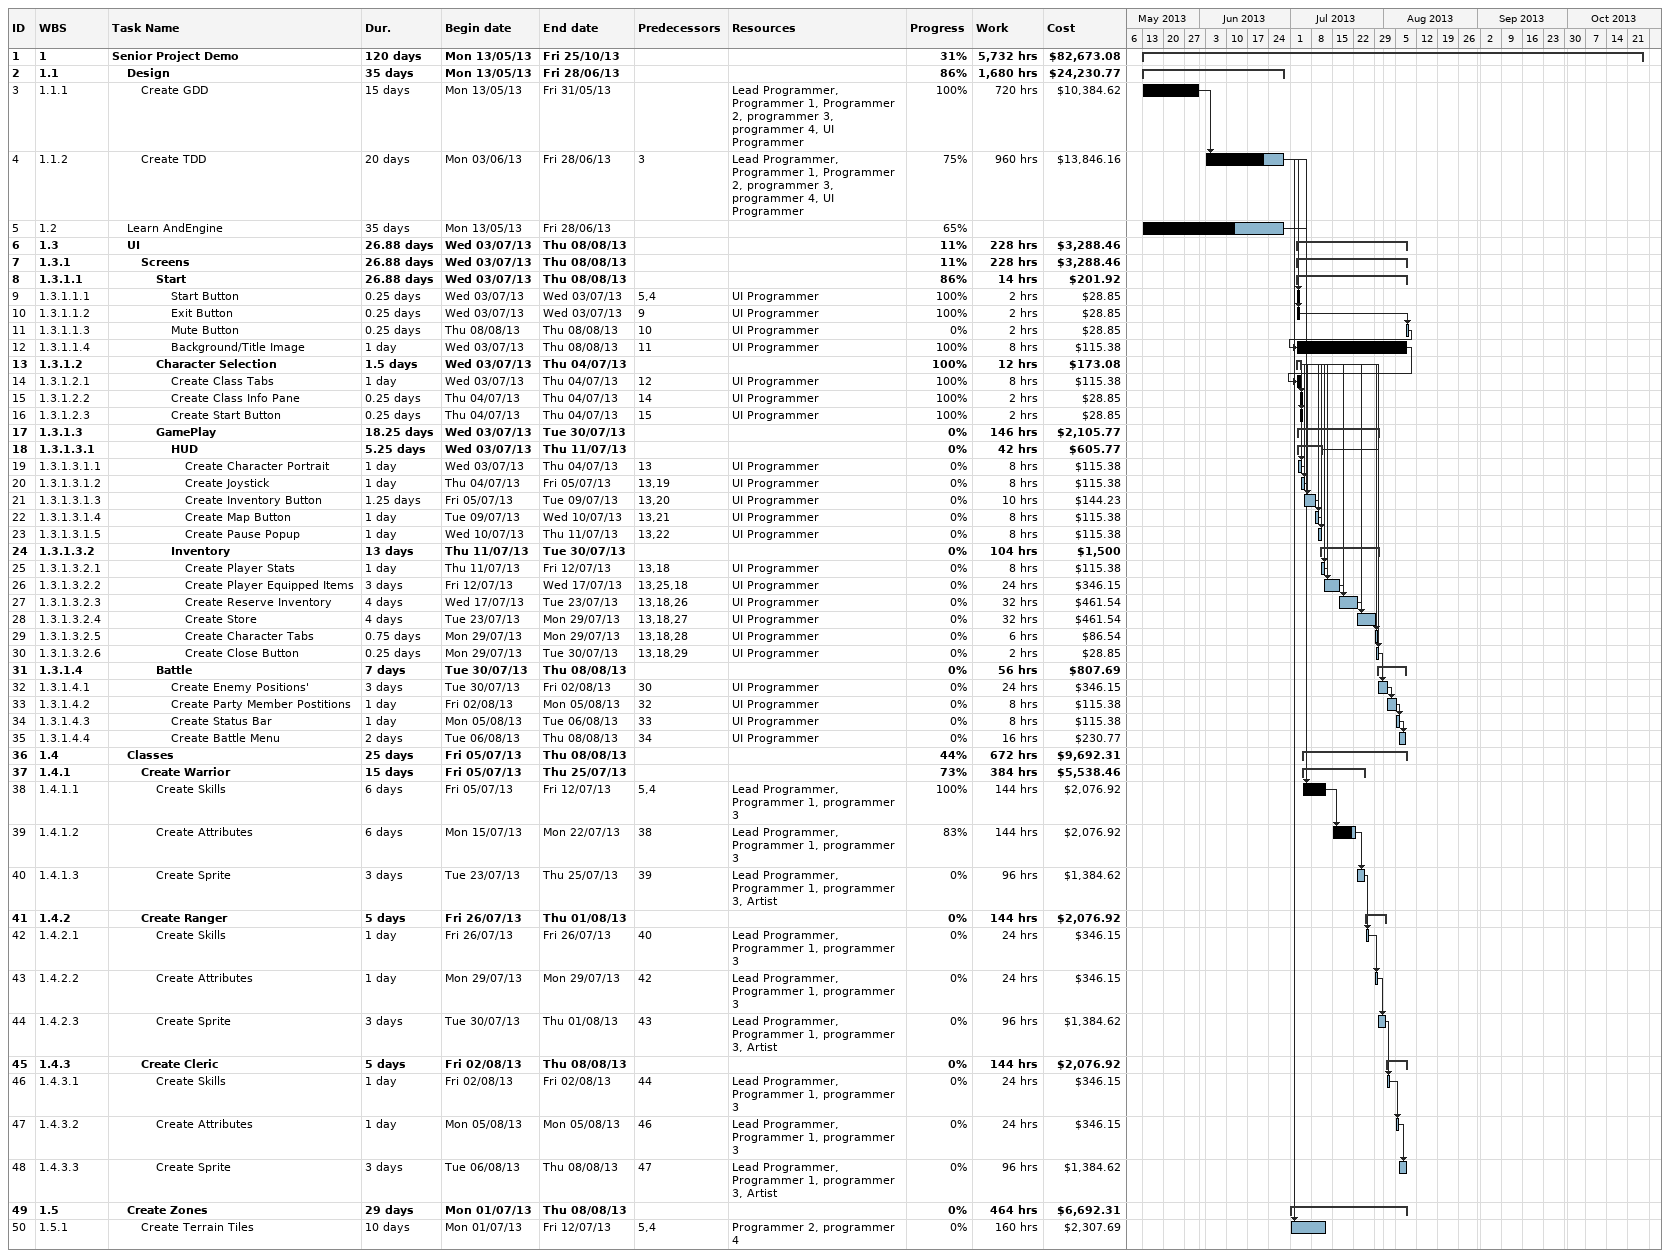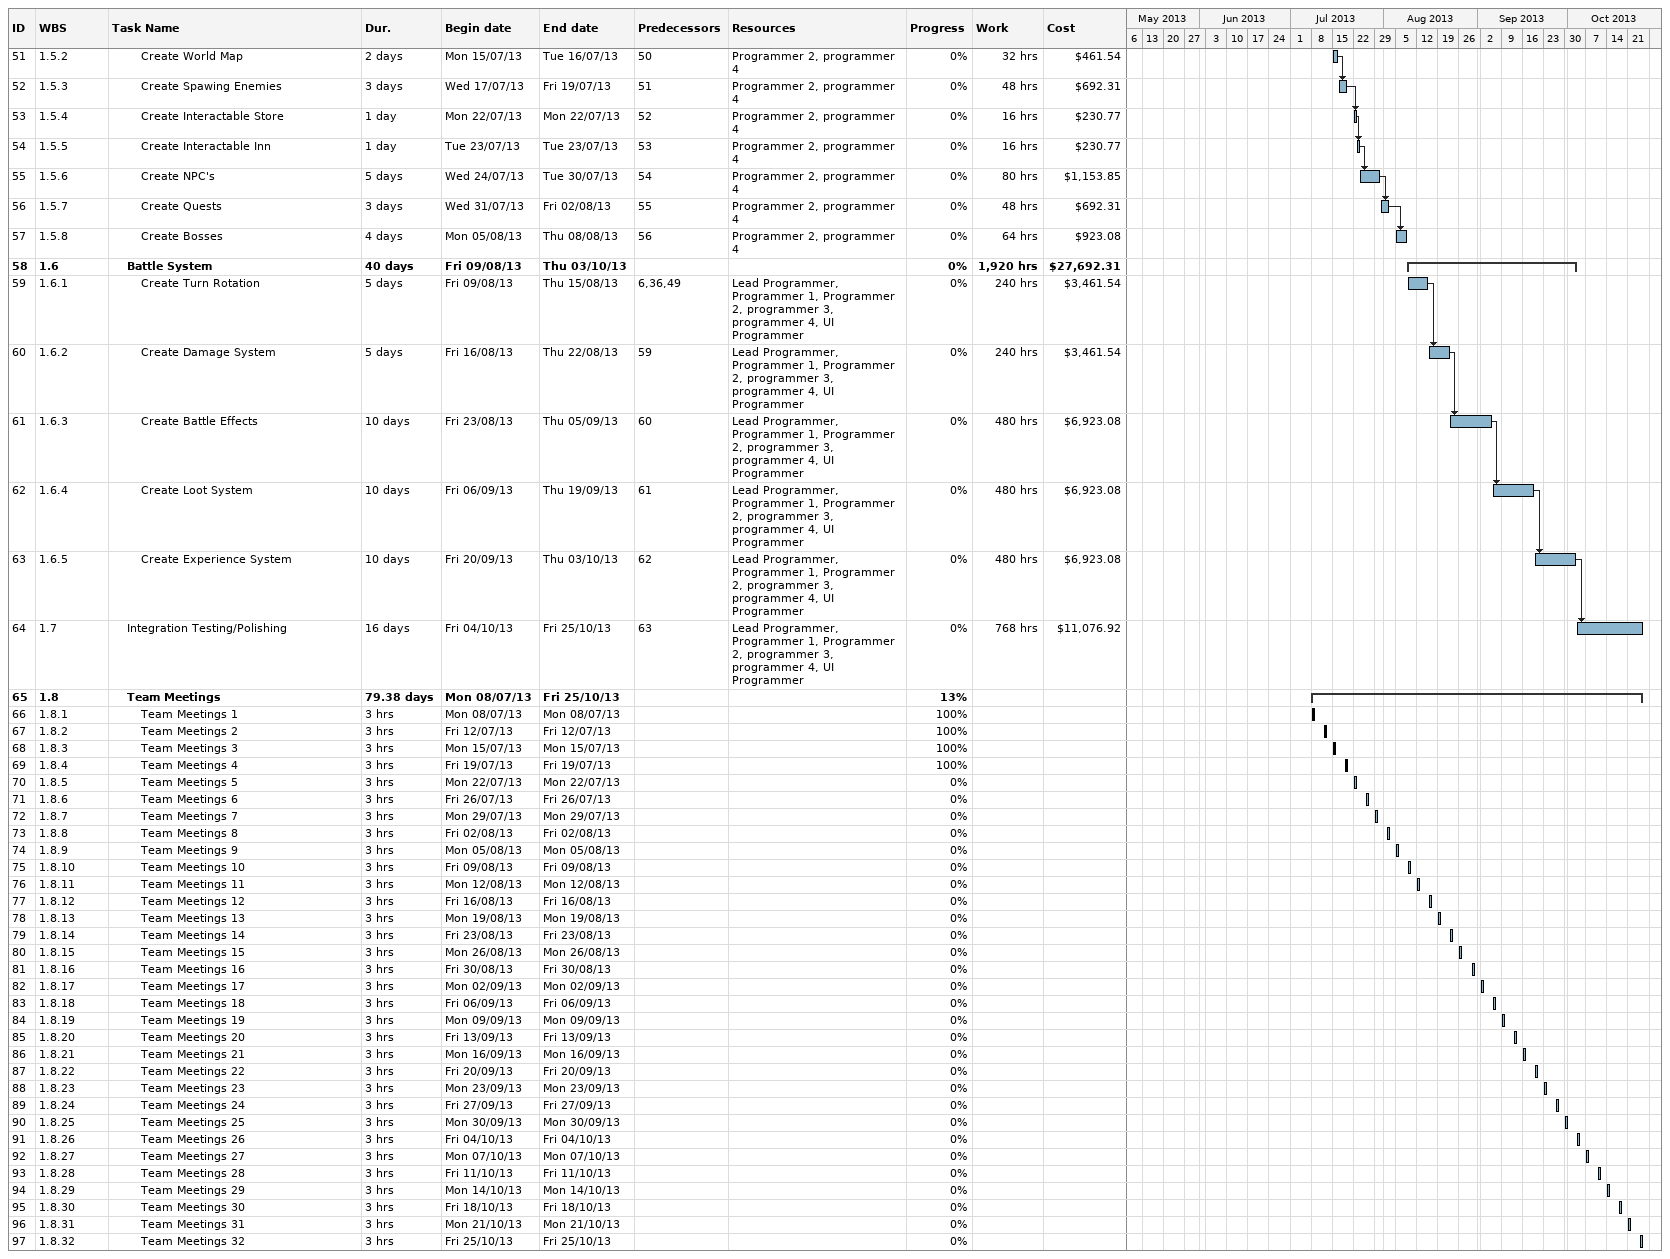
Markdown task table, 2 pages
| ID | WBS | Task | Duration | Start | Finish | Predecessors | Resources | % complete | Work (h) | Cost ($) |
|---|---|---|---|---|---|---|---|---|---|---|
| 1 | 1 | **Senior Project Demo** | 120d | 2013-05-13 | 2013-10-25 |  |  | 31 | 5732 | 82673.08 |
| 2 | 1.1 | **Design** | 35d | 2013-05-13 | 2013-06-28 |  |  | 86 | 1680 | 24230.77 |
| 3 | 1.1.1 | Create GDD | 15d | 2013-05-13 | 2013-05-31 |  | Lead Programmer, Programmer 1, Programmer 2, programmer 3, programmer 4, UI Programmer | 100 | 720 | 10384.62 |
| 4 | 1.1.2 | Create TDD | 20d | 2013-06-03 | 2013-06-28 | 3 | Lead Programmer, Programmer 1, Programmer 2, programmer 3, programmer 4, UI Programmer | 75 | 960 | 13846.16 |
| 5 | 1.2 | Learn AndEngine | 35d | 2013-05-13 | 2013-06-28 |  |  | 65 |  |  |
| 6 | 1.3 | **UI** | 26.88d | 2013-07-03 | 2013-08-08 |  |  | 11 | 228 | 3288.46 |
| 7 | 1.3.1 | **Screens** | 26.88d | 2013-07-03 | 2013-08-08 |  |  | 11 | 228 | 3288.46 |
| 8 | 1.3.1.1 | **Start** | 26.88d | 2013-07-03 | 2013-08-08 |  |  | 86 | 14 | 201.92 |
| 9 | 1.3.1.1.1 | Start Button | 0.25d | 2013-07-03 | 2013-07-03 | 5, 4 | UI Programmer | 100 | 2 | 28.85 |
| 10 | 1.3.1.1.2 | Exit Button | 0.25d | 2013-07-03 | 2013-07-03 | 9 | UI Programmer | 100 | 2 | 28.85 |
| 11 | 1.3.1.1.3 | Mute Button | 0.25d | 2013-08-08 | 2013-08-08 | 10 | UI Programmer | 0 | 2 | 28.85 |
| 12 | 1.3.1.1.4 | Background/Title Image | 1d | 2013-07-03 | 2013-08-08 | 11 | UI Programmer | 100 | 8 | 115.38 |
| 13 | 1.3.1.2 | **Character Selection** | 1.5d | 2013-07-03 | 2013-07-04 |  |  | 100 | 12 | 173.08 |
| 14 | 1.3.1.2.1 | Create Class Tabs | 1d | 2013-07-03 | 2013-07-04 | 12 | UI Programmer | 100 | 8 | 115.38 |
| 15 | 1.3.1.2.2 | Create Class Info Pane | 0.25d | 2013-07-04 | 2013-07-04 | 14 | UI Programmer | 100 | 2 | 28.85 |
| 16 | 1.3.1.2.3 | Create Start Button | 0.25d | 2013-07-04 | 2013-07-04 | 15 | UI Programmer | 100 | 2 | 28.85 |
| 17 | 1.3.1.3 | **GamePlay** | 18.25d | 2013-07-03 | 2013-07-30 |  |  | 0 | 146 | 2105.77 |
| 18 | 1.3.1.3.1 | **HUD** | 5.25d | 2013-07-03 | 2013-07-11 |  |  | 0 | 42 | 605.77 |
| 19 | 1.3.1.3.1.1 | Create Character Portrait | 1d | 2013-07-03 | 2013-07-04 | 13 | UI Programmer | 0 | 8 | 115.38 |
| 20 | 1.3.1.3.1.2 | Create Joystick | 1d | 2013-07-04 | 2013-07-05 | 13, 19 | UI Programmer | 0 | 8 | 115.38 |
| 21 | 1.3.1.3.1.3 | Create Inventory Button | 1.25d | 2013-07-05 | 2013-07-09 | 13, 20 | UI Programmer | 0 | 10 | 144.23 |
| 22 | 1.3.1.3.1.4 | Create Map Button | 1d | 2013-07-09 | 2013-07-10 | 13, 21 | UI Programmer | 0 | 8 | 115.38 |
| 23 | 1.3.1.3.1.5 | Create Pause Popup | 1d | 2013-07-10 | 2013-07-11 | 13, 22 | UI Programmer | 0 | 8 | 115.38 |
| 24 | 1.3.1.3.2 | **Inventory** | 13d | 2013-07-11 | 2013-07-30 |  |  | 0 | 104 | 1500 |
| 25 | 1.3.1.3.2.1 | Create Player Stats | 1d | 2013-07-11 | 2013-07-12 | 13, 18 | UI Programmer | 0 | 8 | 115.38 |
| 26 | 1.3.1.3.2.2 | Create Player Equipped Items | 3d | 2013-07-12 | 2013-07-17 | 13, 25, 18 | UI Programmer | 0 | 24 | 346.15 |
| 27 | 1.3.1.3.2.3 | Create Reserve Inventory | 4d | 2013-07-17 | 2013-07-23 | 13, 18, 26 | UI Programmer | 0 | 32 | 461.54 |
| 28 | 1.3.1.3.2.4 | Create Store | 4d | 2013-07-23 | 2013-07-29 | 13, 18, 27 | UI Programmer | 0 | 32 | 461.54 |
| 29 | 1.3.1.3.2.5 | Create Character Tabs | 0.75d | 2013-07-29 | 2013-07-29 | 13, 18, 28 | UI Programmer | 0 | 6 | 86.54 |
| 30 | 1.3.1.3.2.6 | Create Close Button | 0.25d | 2013-07-29 | 2013-07-30 | 13, 18, 29 | UI Programmer | 0 | 2 | 28.85 |
| 31 | 1.3.1.4 | **Battle** | 7d | 2013-07-30 | 2013-08-08 |  |  | 0 | 56 | 807.69 |
| 32 | 1.3.1.4.1 | Create Enemy Positions' | 3d | 2013-07-30 | 2013-08-02 | 30 | UI Programmer | 0 | 24 | 346.15 |
| 33 | 1.3.1.4.2 | Create Party Member Postitions | 1d | 2013-08-02 | 2013-08-05 | 32 | UI Programmer | 0 | 8 | 115.38 |
| 34 | 1.3.1.4.3 | Create Status Bar | 1d | 2013-08-05 | 2013-08-06 | 33 | UI Programmer | 0 | 8 | 115.38 |
| 35 | 1.3.1.4.4 | Create Battle Menu | 2d | 2013-08-06 | 2013-08-08 | 34 | UI Programmer | 0 | 16 | 230.77 |
| 36 | 1.4 | **Classes** | 25d | 2013-07-05 | 2013-08-08 |  |  | 44 | 672 | 9692.31 |
| 37 | 1.4.1 | **Create Warrior** | 15d | 2013-07-05 | 2013-07-25 |  |  | 73 | 384 | 5538.46 |
| 38 | 1.4.1.1 | Create Skills | 6d | 2013-07-05 | 2013-07-12 | 5, 4 | Lead Programmer, Programmer 1, programmer 3 | 100 | 144 | 2076.92 |
| 39 | 1.4.1.2 | Create Attributes | 6d | 2013-07-15 | 2013-07-22 | 38 | Lead Programmer, Programmer 1, programmer 3 | 83 | 144 | 2076.92 |
| 40 | 1.4.1.3 | Create Sprite | 3d | 2013-07-23 | 2013-07-25 | 39 | Lead Programmer, Programmer 1, programmer 3, Artist | 0 | 96 | 1384.62 |
| 41 | 1.4.2 | **Create Ranger** | 5d | 2013-07-26 | 2013-08-01 |  |  | 0 | 144 | 2076.92 |
| 42 | 1.4.2.1 | Create Skills | 1d | 2013-07-26 | 2013-07-26 | 40 | Lead Programmer, Programmer 1, programmer 3 | 0 | 24 | 346.15 |
| 43 | 1.4.2.2 | Create Attributes | 1d | 2013-07-29 | 2013-07-29 | 42 | Lead Programmer, Programmer 1, programmer 3 | 0 | 24 | 346.15 |
| 44 | 1.4.2.3 | Create Sprite | 3d | 2013-07-30 | 2013-08-01 | 43 | Lead Programmer, Programmer 1, programmer 3, Artist | 0 | 96 | 1384.62 |
| 45 | 1.4.3 | **Create Cleric** | 5d | 2013-08-02 | 2013-08-08 |  |  | 0 | 144 | 2076.92 |
| 46 | 1.4.3.1 | Create Skills | 1d | 2013-08-02 | 2013-08-02 | 44 | Lead Programmer, Programmer 1, programmer 3 | 0 | 24 | 346.15 |
| 47 | 1.4.3.2 | Create Attributes | 1d | 2013-08-05 | 2013-08-05 | 46 | Lead Programmer, Programmer 1, programmer 3 | 0 | 24 | 346.15 |
| 48 | 1.4.3.3 | Create Sprite | 3d | 2013-08-06 | 2013-08-08 | 47 | Lead Programmer, Programmer 1, programmer 3, Artist | 0 | 96 | 1384.62 |
| 49 | 1.5 | **Create Zones** | 29d | 2013-07-01 | 2013-08-08 |  |  | 0 | 464 | 6692.31 |
| 50 | 1.5.1 | Create Terrain Tiles | 10d | 2013-07-01 | 2013-07-12 | 5, 4 | Programmer 2, programmer 4 | 0 | 160 | 2307.69 |
| 51 | 1.5.2 | Create World Map | 2d | 2013-07-15 | 2013-07-16 | 50 | Programmer 2, programmer 4 | 0 | 32 | 461.54 |
| 52 | 1.5.3 | Create Spawing Enemies | 3d | 2013-07-17 | 2013-07-19 | 51 | Programmer 2, programmer 4 | 0 | 48 | 692.31 |
| 53 | 1.5.4 | Create Interactable Store | 1d | 2013-07-22 | 2013-07-22 | 52 | Programmer 2, programmer 4 | 0 | 16 | 230.77 |
| 54 | 1.5.5 | Create Interactable Inn | 1d | 2013-07-23 | 2013-07-23 | 53 | Programmer 2, programmer 4 | 0 | 16 | 230.77 |
| 55 | 1.5.6 | Create NPC's | 5d | 2013-07-24 | 2013-07-30 | 54 | Programmer 2, programmer 4 | 0 | 80 | 1153.85 |
| 56 | 1.5.7 | Create Quests | 3d | 2013-07-31 | 2013-08-02 | 55 | Programmer 2, programmer 4 | 0 | 48 | 692.31 |
| 57 | 1.5.8 | Create Bosses | 4d | 2013-08-05 | 2013-08-08 | 56 | Programmer 2, programmer 4 | 0 | 64 | 923.08 |
| 58 | 1.6 | **Battle System** | 40d | 2013-08-09 | 2013-10-03 |  |  | 0 | 1920 | 27692.31 |
| 59 | 1.6.1 | Create Turn Rotation | 5d | 2013-08-09 | 2013-08-15 | 6, 36, 49 | Lead Programmer, Programmer 1, Programmer 2, programmer 3, programmer 4, UI Programmer | 0 | 240 | 3461.54 |
| 60 | 1.6.2 | Create Damage System | 5d | 2013-08-16 | 2013-08-22 | 59 | Lead Programmer, Programmer 1, Programmer 2, programmer 3, programmer 4, UI Programmer | 0 | 240 | 3461.54 |
| 61 | 1.6.3 | Create Battle Effects | 10d | 2013-08-23 | 2013-09-05 | 60 | Lead Programmer, Programmer 1, Programmer 2, programmer 3, programmer 4, UI Programmer | 0 | 480 | 6923.08 |
| 62 | 1.6.4 | Create Loot System | 10d | 2013-09-06 | 2013-09-19 | 61 | Lead Programmer, Programmer 1, Programmer 2, programmer 3, programmer 4, UI Programmer | 0 | 480 | 6923.08 |
| 63 | 1.6.5 | Create Experience System | 10d | 2013-09-20 | 2013-10-03 | 62 | Lead Programmer, Programmer 1, Programmer 2, programmer 3, programmer 4, UI Programmer | 0 | 480 | 6923.08 |
| 64 | 1.7 | Integration Testing/Polishing | 16d | 2013-10-04 | 2013-10-25 | 63 | Lead Programmer, Programmer 1, Programmer 2, programmer 3, programmer 4, UI Programmer | 0 | 768 | 11076.92 |
| 65 | 1.8 | **Team Meetings** | 79.38d | 2013-07-08 | 2013-10-25 |  |  | 13 |  |  |
| 66 | 1.8.1 | Team Meetings 1 | 3h | 2013-07-08 | 2013-07-08 |  |  | 100 |  |  |
| 67 | 1.8.2 | Team Meetings 2 | 3h | 2013-07-12 | 2013-07-12 |  |  | 100 |  |  |
| 68 | 1.8.3 | Team Meetings 3 | 3h | 2013-07-15 | 2013-07-15 |  |  | 100 |  |  |
| 69 | 1.8.4 | Team Meetings 4 | 3h | 2013-07-19 | 2013-07-19 |  |  | 100 |  |  |
| 70 | 1.8.5 | Team Meetings 5 | 3h | 2013-07-22 | 2013-07-22 |  |  | 0 |  |  |
| 71 | 1.8.6 | Team Meetings 6 | 3h | 2013-07-26 | 2013-07-26 |  |  | 0 |  |  |
| 72 | 1.8.7 | Team Meetings 7 | 3h | 2013-07-29 | 2013-07-29 |  |  | 0 |  |  |
| 73 | 1.8.8 | Team Meetings 8 | 3h | 2013-08-02 | 2013-08-02 |  |  | 0 |  |  |
| 74 | 1.8.9 | Team Meetings 9 | 3h | 2013-08-05 | 2013-08-05 |  |  | 0 |  |  |
| 75 | 1.8.10 | Team Meetings 10 | 3h | 2013-08-09 | 2013-08-09 |  |  | 0 |  |  |
| 76 | 1.8.11 | Team Meetings 11 | 3h | 2013-08-12 | 2013-08-12 |  |  | 0 |  |  |
| 77 | 1.8.12 | Team Meetings 12 | 3h | 2013-08-16 | 2013-08-16 |  |  | 0 |  |  |
| 78 | 1.8.13 | Team Meetings 13 | 3h | 2013-08-19 | 2013-08-19 |  |  | 0 |  |  |
| 79 | 1.8.14 | Team Meetings 14 | 3h | 2013-08-23 | 2013-08-23 |  |  | 0 |  |  |
| 80 | 1.8.15 | Team Meetings 15 | 3h | 2013-08-26 | 2013-08-26 |  |  | 0 |  |  |
| 81 | 1.8.16 | Team Meetings 16 | 3h | 2013-08-30 | 2013-08-30 |  |  | 0 |  |  |
| 82 | 1.8.17 | Team Meetings 17 | 3h | 2013-09-02 | 2013-09-02 |  |  | 0 |  |  |
| 83 | 1.8.18 | Team Meetings 18 | 3h | 2013-09-06 | 2013-09-06 |  |  | 0 |  |  |
| 84 | 1.8.19 | Team Meetings 19 | 3h | 2013-09-09 | 2013-09-09 |  |  | 0 |  |  |
| 85 | 1.8.20 | Team Meetings 20 | 3h | 2013-09-13 | 2013-09-13 |  |  | 0 |  |  |
| 86 | 1.8.21 | Team Meetings 21 | 3h | 2013-09-16 | 2013-09-16 |  |  | 0 |  |  |
| 87 | 1.8.22 | Team Meetings 22 | 3h | 2013-09-20 | 2013-09-20 |  |  | 0 |  |  |
| 88 | 1.8.23 | Team Meetings 23 | 3h | 2013-09-23 | 2013-09-23 |  |  | 0 |  |  |
| 89 | 1.8.24 | Team Meetings 24 | 3h | 2013-09-27 | 2013-09-27 |  |  | 0 |  |  |
| 90 | 1.8.25 | Team Meetings 25 | 3h | 2013-09-30 | 2013-09-30 |  |  | 0 |  |  |
| 91 | 1.8.26 | Team Meetings 26 | 3h | 2013-10-04 | 2013-10-04 |  |  | 0 |  |  |
| 92 | 1.8.27 | Team Meetings 27 | 3h | 2013-10-07 | 2013-10-07 |  |  | 0 |  |  |
| 93 | 1.8.28 | Team Meetings 28 | 3h | 2013-10-11 | 2013-10-11 |  |  | 0 |  |  |
| 94 | 1.8.29 | Team Meetings 29 | 3h | 2013-10-14 | 2013-10-14 |  |  | 0 |  |  |
| 95 | 1.8.30 | Team Meetings 30 | 3h | 2013-10-18 | 2013-10-18 |  |  | 0 |  |  |
| 96 | 1.8.31 | Team Meetings 31 | 3h | 2013-10-21 | 2013-10-21 |  |  | 0 |  |  |
| 97 | 1.8.32 | Team Meetings 32 | 3h | 2013-10-25 | 2013-10-25 |  |  | 0 |  |  |
